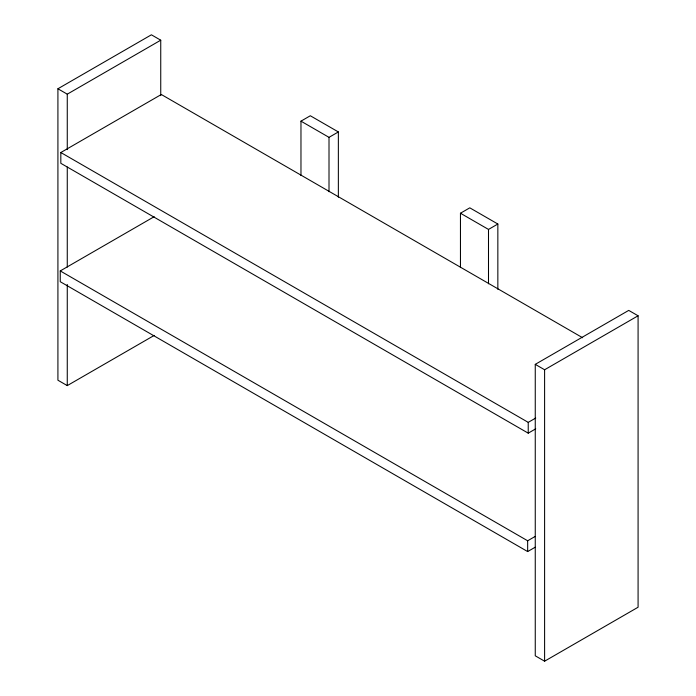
<?xml version="1.0" encoding="UTF-8"?>
<svg xmlns="http://www.w3.org/2000/svg" width="696" height="696" viewBox="0 0 696 696"><rect width="100%" height="100%" fill="white"/><g stroke="black" fill="none" stroke-linecap="round" stroke-linejoin="round"><path stroke-width="1.04" d="M154.199 335.42L67.268 385.61L57.916 380.216L57.916 88.766L151.397 34.8L160.741 40.194L160.741 95.657M57.916 88.766L67.268 94.169L160.741 40.194M535.737 428.823L528.229 433.164L60.822 163.308L60.822 152.52L161.315 94.499L582.639 337.743M300.968 175.523L300.968 121.156L310.312 115.754L338.36 131.944L338.36 197.194M535.172 547.23L527.655 551.571L60.256 281.715L60.256 270.927L154.173 216.7M300.968 121.156L329.008 137.347L338.36 131.944M460.456 267.603L460.456 213.228L469.8 207.834L497.849 224.025L497.849 289.275M460.456 213.228L488.496 229.428L497.849 224.025M535.259 364.356L628.732 310.39L638.084 315.784L638.084 607.234L544.603 661.2L535.259 655.806L535.259 364.356L544.603 369.759L638.084 315.784M60.822 152.52L528.229 422.368L535.737 418.026M60.256 270.927L527.655 540.775L535.172 536.433M544.603 369.759L544.603 661.2M528.229 422.368L528.229 433.164M527.655 540.775L527.655 551.571M488.496 229.428L488.496 283.794M329.008 137.347L329.008 191.713M67.268 94.169L67.268 149.631M67.268 167.031L67.268 267.073M67.268 284.473L67.268 385.61"/></g></svg>
